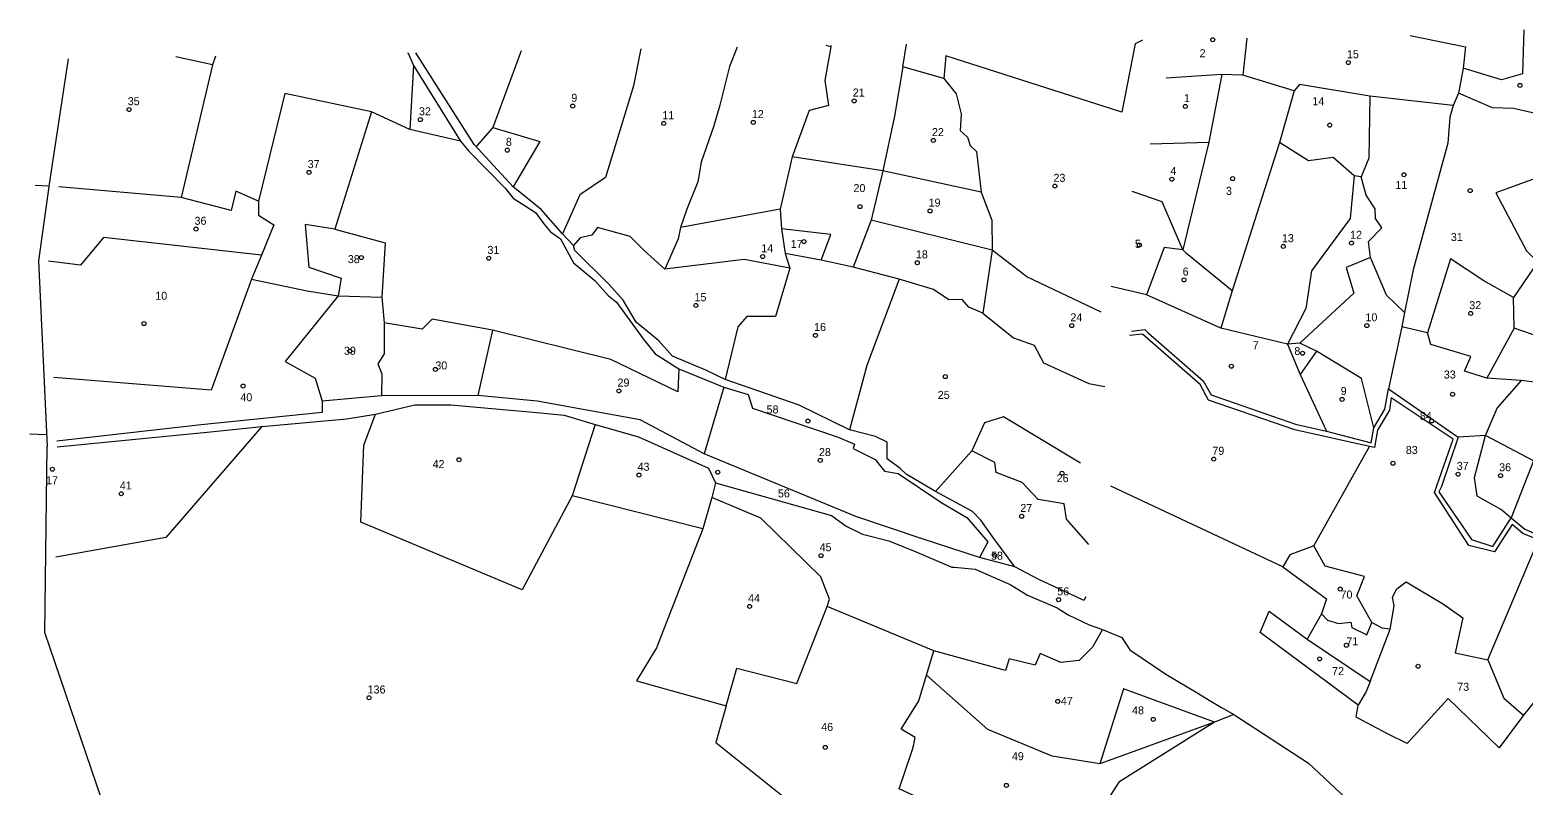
# Model space of a CAD drawing. Extents: x 176571 to 180224, y 250857 to 253450.
# Drawn here: x 176592 to 177340, y 253046 to 253425 of the extents above; entities that cross this region are included whole.
import ezdxf
from ezdxf.enums import TextEntityAlignment as Align

# ---------------------------------------------------------------- set-up
doc = ezdxf.new("R2010")
doc.units = 0
for name, color, linetype in [('1602', 240, 'Continuous'), ('1603', 240, 'Continuous'), ('A_POINTS', 252, 'Continuous')]:
    doc.layers.add(name, color=color, linetype=linetype)
doc.styles.add('HEBTXT', font='hebtxt.shx')

# ---------------------------------------------------------------- blocks, each defined once
blk = doc.blocks.new('1603')
at = {"layer": 'A_POINTS'}
blk.add_circle((0, 0), 0.25, dxfattribs=at)
at = {"style": 'HEBTXT'}
blk.add_attdef('PARCEL_NUM', text='', height=2, dxfattribs=at).set_placement((0, 1), align=Align.CENTER)
at = {"style": 'HEBTXT', "flags": 1}
blk.add_attdef('LOT_NUM', text='', height=2, dxfattribs=at).set_placement((0, -2.5), align=Align.CENTER)

msp = doc.modelspace()

# ---------------------------------------------------------------- linework, layer by layer
at = {"layer": '1602'}
for points in [[(177338.55, 253425.16), (177337.83, 253403.18), (177327.31, 253400.27), (177308.18, 253406.06)], [(176945.39, 253416.56), (176941.57, 253406.94), (176936.84, 253387.61), (176933.76, 253377.29), (176927.44, 253359.09), (176925.8, 253349.25), (176920.35, 253335.71), (176917.21, 253326.42), (176915.9, 253320.83), (176909.27, 253305.71)], [(176992.18, 253416.73), (176989.32, 253399.83), (176991.08, 253387.34), (176981.37, 253384.98), (176972.95, 253361.76), (176966.89, 253335.63), (176967.55, 253325.89), (176969.44, 253313.52)], [(176992.34, 253417.38), (176992.18, 253416.73), (176989.91, 253417.34)], [(177048.69, 253400.94), (177028.27, 253406.69), (177030.13, 253418.04)], [(177148.02, 253420.09), (177144.41, 253418.2), (177137.59, 253384.02), (177049.67, 253412.29), (177048.69, 253400.94), (177054.84, 253393.32), (177057.39, 253383.27), (177056.93, 253375.01), (177060.48, 253371.65), (177061.93, 253367.41), (177065, 253364.47), (177067.41, 253344.16), (177072.71, 253330.22), (177072.9, 253315.1)], [(177200.06, 253420.99), (177198.17, 253402.62)], [(177281.79, 253422.42), (177309.34, 253416.78), (177308.18, 253406.06), (177305.87, 253393.55), (177303.3, 253387.41), (177301.51, 253381.62), (177300.54, 253368.54), (177283.29, 253305.36), (177278.97, 253284.04), (177277.54, 253276.81), (177270.93, 253245.88)], [(176611.11, 253410.75), (176601.84, 253349.3), (176596.32, 253309.9), (176600.68, 253217.06)], [(176683.29, 253407.76), (176664.89, 253411.69)], [(176684.75, 253412.03), (176683.29, 253407.76), (176667.61, 253341.39)], [(176780.72, 253413.7), (176781.03, 253413.48), (176783.7, 253407.37), (176807.14, 253369.66), (176811.35, 253364.54), (176829.56, 253346.05), (176833.52, 253341.07), (176844.62, 253334.02), (176848.84, 253328.26), (176852.23, 253324.27), (176857.24, 253320.88), (176863.68, 253308.85), (176874.41, 253299.98), (176881.08, 253292.59), (176885.2, 253289.19), (176898.52, 253270.84), (176904.42, 253263.37), (176916.26, 253255.96), (176938.75, 253246.75), (176950.89, 253243.02), (176953.08, 253236.31), (176995.96, 253221.74), (177004.16, 253218.33), (177003.38, 253216.15), (177014.44, 253210.64), (177019.11, 253204.78), (177025.98, 253203.56), (177047.76, 253188.99), (177060.17, 253181.6), (177070.74, 253169.43), (177066.55, 253161.61)], [(177084.23, 253156.93), (177073.79, 253171.2), (177067.23, 253180.31), (177063.03, 253184.6), (177044.54, 253194.62), (177029.86, 253203.31), (177026.85, 253206.18), (177020.46, 253210.94), (177020.48, 253219.29), (177014.59, 253222.04), (177001.67, 253225.38), (176976.5, 253237.75), (176939.51, 253250.59), (176929.73, 253255.26), (176913.15, 253262.28), (176906.3, 253269.88), (176894.97, 253279.24), (176888.52, 253290.18), (176881.31, 253298.25), (176864.39, 253314.99), (176863.66, 253317.52), (176858.16, 253323.31), (176847.51, 253335.43), (176833.5, 253346.75), (176814.11, 253367.93), (176784.81, 253413.77)], [(176837.6, 253414.69), (176823.45, 253376.43), (176815.09, 253366.86)], [(176897.31, 253415.73), (176893.7, 253397.22), (176879.71, 253351.47), (176866.91, 253342.75), (176858.16, 253323.31)], [(176783.7, 253407.37), (176781.87, 253375.35)], [(177028.27, 253406.69), (177024.1, 253382.16), (177018.22, 253354.74), (177012.39, 253330.2), (177003.38, 253306.63)], [(177187.68, 253402.96), (177181.06, 253369.15), (177168.13, 253315.35), (177158.75, 253316.44), (177150.05, 253292.85)], [(177303.3, 253387.41), (177261.65, 253392.06), (177226.38, 253397.86), (177223.75, 253394.81), (177198.17, 253402.62), (177187.68, 253402.96), (177159.89, 253401.07)], [(176807.14, 253369.66), (176781.87, 253375.35), (176762.79, 253384.2), (176719.5, 253393.44), (176706.28, 253339.67), (176706.22, 253332.66), (176713.95, 253327.87), (176707.76, 253312.72), (176702.73, 253300.75), (176682.65, 253245.26), (176604.06, 253251.61)], [(177223.75, 253394.81), (177216.39, 253368.99), (177192.75, 253294.77), (177187.09, 253276.25)], [(177433.73, 253338.82), (177411.63, 253348.33), (177393.39, 253360.11), (177383.17, 253365.75), (177362.16, 253378.63), (177342.82, 253383.8), (177333.42, 253386), (177322.83, 253386.31), (177305.87, 253393.55)], [(177261.65, 253392.06), (177261.06, 253361.13), (177257.31, 253351.82)], [(176762.79, 253384.2), (176744.42, 253325.73), (176729.64, 253327.92), (176731.36, 253306.7), (176747.53, 253301.23), (176746.13, 253292.27), (176719.52, 253259.59), (176734.54, 253251.14), (176738.15, 253239.68)], [(176823.45, 253376.43), (176846.86, 253369.39), (176833.5, 253346.75)], [(177151.77, 253368.35), (177181.06, 253369.15)], [(177278.97, 253284.04), (177269.96, 253292.76), (177261.95, 253311.47), (177261, 253319.53), (177267.63, 253326.33), (177264.48, 253330.98), (177264.19, 253335.8), (177259.81, 253342.64), (177257.31, 253351.82), (177253.76, 253352.22), (177243.34, 253361.51), (177230.95, 253359.73), (177216.39, 253368.99)], [(177018.22, 253354.74), (176972.95, 253361.76)], [(177383.1, 253317.66), (177367.37, 253328.7), (177372.6, 253357.05), (177361.94, 253355.39), (177351.58, 253353.65), (177324.48, 253343.72), (177339.88, 253314.87), (177345.55, 253309.38), (177333.35, 253291.54)], [(177067.41, 253344.16), (177018.22, 253354.74)], [(177253.76, 253352.22), (177251.71, 253330.9), (177232.5, 253304.82), (177229.65, 253285.99), (177220.41, 253268.28), (177226.72, 253253.02), (177239.91, 253224.68)], [(176601.52, 253347.05), (176594.75, 253347.51)], [(176706.28, 253339.67), (176694.98, 253344.56), (176692.66, 253335.02), (176667.61, 253341.39), (176606.43, 253346.82)], [(177192.75, 253294.77), (177170.03, 253313.42), (177168.13, 253315.35), (177157.81, 253339.38), (177142.79, 253344.4)], [(176966.89, 253335.63), (176917.21, 253326.42)], [(176971.85, 253306.16), (176948.98, 253310.54), (176909.27, 253305.71), (176898.95, 253314.93), (176892.06, 253321.96), (176875.7, 253326.42), (176872.91, 253322.65), (176867.08, 253321.25), (176863.66, 253317.52)], [(177072.9, 253315.1), (177012.39, 253330.2)], [(176707.76, 253312.72), (176628.79, 253321.45), (176617.4, 253307.67), (176601.34, 253309.67)], [(176744.42, 253325.73), (176769.63, 253318.9), (176767.97, 253291.71)], [(176987.47, 253310.16), (176992.24, 253323.05), (176967.55, 253325.89)], [(177068.17, 253283.66), (177061.16, 253286.74), (177057.82, 253290.46), (177051.25, 253290.39), (177043.6, 253295.48), (177026.4, 253300.64), (177003.38, 253306.63), (176987.47, 253310.16), (176969.44, 253313.52), (176971.85, 253306.16), (176964.58, 253281.96), (176950.36, 253282.08), (176945.83, 253276.89), (176939.51, 253250.59)], [(177127.31, 253284.27), (177090.17, 253301.91), (177072.9, 253315.1), (177068.17, 253283.66), (177083.52, 253271.36), (177093.87, 253267.74), (177098.54, 253258.95), (177121.15, 253248.53), (177129.15, 253246.98)], [(177261.95, 253311.47), (177249.82, 253306.55), (177253.64, 253293.75), (177226.57, 253268.7)], [(177352.04, 253269.94), (177333.76, 253276.27), (177333.35, 253291.54), (177318.6, 253299.85), (177301.97, 253310.83), (177290.41, 253273.86)], [(176702.73, 253300.75), (176730.61, 253294.89), (176746.13, 253292.27), (176767.97, 253291.71), (176769.01, 253278.89), (176769.12, 253263.45), (176765.93, 253258.37), (176767.84, 253253.4), (176767.72, 253242.38)], [(177026.4, 253300.64), (177010.27, 253257.52), (177001.67, 253225.38)], [(177263.53, 253226.35), (177257.51, 253251.02), (177234.98, 253264.72), (177226.57, 253268.7), (177220.41, 253268.28), (177187.09, 253276.25), (177150.05, 253292.85), (177132.26, 253296.95)], [(176916.26, 253255.96), (176915.84, 253244.32), (176882.31, 253260.62), (176823.23, 253275.24), (176793.1, 253280.68), (176788.07, 253275.72), (176769.01, 253278.89)], [(176823.23, 253275.24), (176815.94, 253242.57)], [(177142.45, 253274.73), (177149.18, 253275.56), (177150.86, 253273.87), (177178.31, 253249.87), (177182.26, 253242.86), (177224.37, 253228.28), (177239.91, 253224.68), (177262.25, 253218.95), (177263.53, 253226.35), (177269.16, 253235.67), (177270.93, 253245.88), (177305.81, 253221.7), (177297.35, 253197.09), (177296.1, 253194.44), (177307.41, 253177.95), (177312.37, 253170.65), (177323.08, 253167.22), (177332.27, 253181.42), (177339.08, 253175.72), (177347.53, 253172.19)], [(177357.06, 253247.54), (177337.2, 253250.01), (177320.13, 253251.17), (177308.9, 253254.72), (177312, 253262.07), (177292.12, 253267.99), (177290.41, 253273.86), (177277.54, 253276.81)], [(177333.76, 253276.27), (177320.13, 253251.17)], [(177345.87, 253170.48), (177337.98, 253173.67), (177332.69, 253178.15), (177323.9, 253164.48), (177311.01, 253167.68), (177293.92, 253194.18), (177303.29, 253220.69), (177272.25, 253241.43), (177271.46, 253235.22), (177265.43, 253225.31), (177263.88, 253216.56), (177261.48, 253217.1), (177224.1, 253225.49), (177181.01, 253240.27), (177176.84, 253248.11), (177147.94, 253273.21), (177141.42, 253272.57)], [(177234.98, 253264.72), (177226.72, 253253.02)], [(176938.75, 253246.75), (176928.93, 253213.48)], [(177337.2, 253250.01), (177325.3, 253236.4), (177319.3, 253222.45), (177313.75, 253201.44), (177315.08, 253192.5), (177327.53, 253185.37), (177332.27, 253181.42)], [(177119.69, 253141.96), (177118.74, 253140.11), (177114.78, 253142.03), (177096.27, 253150.65), (177084.23, 253156.93), (177066.55, 253161.61), (177037.38, 253171.18), (177004.74, 253182.2), (176928.93, 253213.48), (176896.97, 253230.33), (176845.54, 253239.72), (176815.94, 253242.57), (176767.72, 253242.38), (176738.15, 253239.68), (176738.06, 253234.14), (176677.66, 253227.99), (176605.56, 253219.83)], [(176605.7, 253216.84), (176682.35, 253224.49), (176707.96, 253227.14), (176750.35, 253230.9), (176764.78, 253233.2), (176784.33, 253237.9), (176802.38, 253237.92), (176845.36, 253233.99), (176859.06, 253232.77), (176874.45, 253228.05), (176896.12, 253221.9), (176931.09, 253206.33), (176934.71, 253198.95), (176992.59, 253182.63), (176999.96, 253177.23), (177008.13, 253173.37), (177021.17, 253169.9), (177035.23, 253164.31), (177052.73, 253156.78), (177054, 253156.76), (177064.39, 253155.76), (177081.89, 253148.16), (177090.54, 253142.81), (177105.44, 253136.47), (177110.83, 253133.05), (177121.41, 253127.95), (177127.96, 253125.67), (177137.59, 253121.66), (177141.66, 253115.52), (177159.7, 253103.43), (177175.61, 253093.9), (177181.25, 253090.4), (177187.39, 253086.75), (177193.61, 253083.21), (177230.89, 253058.95), (177283.48, 253009.83)], [(176874.45, 253228.05), (176863.08, 253192.52), (176838.04, 253145.47), (176757.48, 253179.29), (176758.96, 253217.77), (176764.78, 253233.2)], [(177117.03, 253208.7), (177078.53, 253231.97), (177069.03, 253228.96), (177062.66, 253214.97), (177044.54, 253194.62)], [(176592.06, 253223.45), (176600.4, 253223.08)], [(176707.96, 253227.14), (176659.95, 253171.71), (176604.96, 253161.79)], [(177360.66, 253193.29), (177350.3, 253208.11), (177343.37, 253209.9), (177319.43, 253222.54), (177305.81, 253221.7)], [(176867.62, 252696.09), (176852.85, 252716.61), (176829.25, 252760.14), (176780.95, 252817.94), (176691.15, 252927.62), (176655.53, 252990.04), (176627.85, 253041.07), (176599.46, 253124.24), (176600.68, 253217.06)], [(177121.16, 253168.2), (177109.98, 253180.86), (177108.87, 253188.52), (177095.8, 253190.59), (177087.86, 253199.09), (177074.85, 253204.09), (177074.22, 253209.17), (177062.66, 253214.97)], [(177271.76, 253125.79), (177267.83, 253126.27), (177262.67, 253129.22), (177255.05, 253142.53), (177258.9, 253152.08), (177239.21, 253157.31), (177233.67, 253167.47), (177261.48, 253217.1)], [(177343.37, 253209.9), (177332.27, 253181.42)], [(176928.28, 253175.97), (176863.08, 253192.52)], [(176934.71, 253198.95), (176932.78, 253191.62), (176928.28, 253175.97), (176905.2, 253116.55), (176895.23, 253100.06), (176939.89, 253087.55), (176945.36, 253106.44), (176975.22, 253098.73), (176990.35, 253137.25), (176991.53, 253140.87), (176987.27, 253152.06), (176957.24, 253181.26), (176932.78, 253191.62)], [(177218.04, 253157.04), (177132.24, 253197.24)], [(177365.09, 253076.36), (177345.3, 253091.5), (177338.31, 253082.88), (177326.23, 253066.54), (177300.67, 253091.15), (177280.27, 253068.66), (177270.72, 253073.32), (177254.84, 253081.93), (177255.81, 253087.94), (177206.8, 253124.12), (177211.37, 253134.81), (177230.29, 253120.82), (177261.84, 253099.66), (177271.76, 253125.79), (177273.69, 253137.55), (177272.84, 253141.89), (177275.14, 253146.02), (177279.7, 253149.46), (177298.32, 253138.35), (177308.14, 253131.48), (177304.26, 253113.98), (177320.54, 253110.54), (177345.87, 253170.48)], [(177233.67, 253167.47), (177221.55, 253162.91), (177218.04, 253157.04), (177239.93, 253141.02), (177237.41, 253133.51), (177230.29, 253120.82)], [(177127.96, 253125.67), (177123, 253116.82), (177116.34, 253110.25), (177107.15, 253109.13), (177096.92, 253113.7), (177094.32, 253107.94), (177081.32, 253110.97), (177079.48, 253105.16), (177043.77, 253115.04), (176990.35, 253137.25)], [(177237.41, 253133.51), (177240.43, 253130.3), (177245.91, 253128.74), (177252.04, 253129.35), (177252.67, 253126.71), (177260.03, 253122.97), (177262.67, 253129.22)], [(177193.61, 253083.21), (177184.05, 253079.32), (177136.13, 253049.4), (177109.39, 253007.69), (177026.4, 253046.13), (177032.99, 253065.71), (177033.79, 253068.21), (177034.33, 253071.68), (177027.39, 253075.9), (177036.19, 253089.98), (177040.13, 253102.85), (177043.77, 253115.04)], [(177320.54, 253110.54), (177328.62, 253091.36), (177338.31, 253082.88)], [(177184.05, 253079.32), (177126.7, 253058.63), (177102.79, 253062.44), (177070.67, 253075.78), (177040.13, 253102.85)], [(177184.05, 253079.32), (177138.45, 253096.04), (177126.7, 253058.63)], [(177261.84, 253099.66), (177259.74, 253094.75), (177255.81, 253087.94)], [(176939.89, 253087.55), (176934.72, 253069.21), (176968.94, 253041.89), (176986.85, 252994.43), (176972.27, 252987.68)]]:
    msp.add_lwpolyline(points, dxfattribs=at)

# ---------------------------------------------------------------- block references
at = {"layer": '1603'}
ref = msp.add_blockref('1603', (177183.11, 253420.26), dxfattribs=dict(at, xscale=4, yscale=4, zscale=4))
ref.add_attrib('PARCEL_NUM', '2', (177176.52, 253411.53), dxfattribs={"layer": '0', "height": 4, "style": 'HEBTXT'})
ref = msp.add_blockref('1603', (177250.83, 253408.89), dxfattribs=dict(at, xscale=4, yscale=4, zscale=4))
ref.add_attrib('PARCEL_NUM', '15', (177250.13, 253411.04), dxfattribs={"layer": '0', "height": 4, "style": 'HEBTXT'})
ref = msp.add_blockref('1603', (177336.59, 253397.47), dxfattribs=dict(at, xscale=4, yscale=4, zscale=4))
ref.add_attrib('PARCEL_NUM', '17', (177345.72, 253407.38), dxfattribs={"layer": '0', "height": 4, "style": 'HEBTXT'})
ref = msp.add_blockref('1603', (177003.92, 253389.74), dxfattribs=dict(at, xscale=4, yscale=4, zscale=4))
ref.add_attrib('PARCEL_NUM', '21', (177003.23, 253391.9), dxfattribs={"layer": '0', "height": 4, "style": 'HEBTXT'})
ref = msp.add_blockref('1603', (176641.63, 253385.39), dxfattribs=dict(at, xscale=4, yscale=4, zscale=4))
ref.add_attrib('PARCEL_NUM', '35', (176640.94, 253387.55), dxfattribs={"layer": '0', "height": 4, "style": 'HEBTXT'})
ref = msp.add_blockref('1603', (176787.16, 253380.38), dxfattribs=dict(at, xscale=4, yscale=4, zscale=4))
ref.add_attrib('PARCEL_NUM', '32', (176786.47, 253382.54), dxfattribs={"layer": '0', "height": 4, "style": 'HEBTXT'})
ref = msp.add_blockref('1603', (176863.28, 253387.12), dxfattribs=dict(at, xscale=4, yscale=4, zscale=4))
ref.add_attrib('PARCEL_NUM', '9', (176862.59, 253389.28), dxfattribs={"layer": '0', "height": 4, "style": 'HEBTXT'})
ref = msp.add_blockref('1603', (177169.41, 253386.93), dxfattribs=dict(at, xscale=4, yscale=4, zscale=4))
ref.add_attrib('PARCEL_NUM', '1', (177168.71, 253389.09), dxfattribs={"layer": '0', "height": 4, "style": 'HEBTXT'})
ref = msp.add_blockref('1603', (177241.59, 253377.6), dxfattribs=dict(at, xscale=4, yscale=4, zscale=4))
ref.add_attrib('PARCEL_NUM', '14', (177232.89, 253387.56), dxfattribs={"layer": '0', "height": 4, "style": 'HEBTXT'})
ref = msp.add_blockref('1603', (176908.77, 253378.44), dxfattribs=dict(at, xscale=4, yscale=4, zscale=4))
ref.add_attrib('PARCEL_NUM', '11', (176908.08, 253380.59), dxfattribs={"layer": '0', "height": 4, "style": 'HEBTXT'})
ref = msp.add_blockref('1603', (176953.51, 253378.98), dxfattribs=dict(at, xscale=4, yscale=4, zscale=4))
ref.add_attrib('PARCEL_NUM', '12', (176952.81, 253381.14), dxfattribs={"layer": '0', "height": 4, "style": 'HEBTXT'})
ref = msp.add_blockref('1603', (176830.58, 253365.11), dxfattribs=dict(at, xscale=4, yscale=4, zscale=4))
ref.add_attrib('PARCEL_NUM', '8', (176829.89, 253367.27), dxfattribs={"layer": '0', "height": 4, "style": 'HEBTXT'})
ref = msp.add_blockref('1603', (177043.48, 253369.97), dxfattribs=dict(at, xscale=4, yscale=4, zscale=4))
ref.add_attrib('PARCEL_NUM', '22', (177042.79, 253372.13), dxfattribs={"layer": '0', "height": 4, "style": 'HEBTXT'})
ref = msp.add_blockref('1603', (176731.54, 253354), dxfattribs=dict(at, xscale=4, yscale=4, zscale=4))
ref.add_attrib('PARCEL_NUM', '37', (176730.85, 253356.16), dxfattribs={"layer": '0', "height": 4, "style": 'HEBTXT'})
ref = msp.add_blockref('1603', (177162.65, 253350.61), dxfattribs=dict(at, xscale=4, yscale=4, zscale=4))
ref.add_attrib('PARCEL_NUM', '4', (177161.96, 253352.77), dxfattribs={"layer": '0', "height": 4, "style": 'HEBTXT'})
ref = msp.add_blockref('1603', (177104.2, 253347.14), dxfattribs=dict(at, xscale=4, yscale=4, zscale=4))
ref.add_attrib('PARCEL_NUM', '23', (177103.51, 253349.3), dxfattribs={"layer": '0', "height": 4, "style": 'HEBTXT'})
ref = msp.add_blockref('1603', (177193.03, 253350.88), dxfattribs=dict(at, xscale=4, yscale=4, zscale=4))
ref.add_attrib('PARCEL_NUM', '3', (177189.71, 253342.79), dxfattribs={"layer": '0', "height": 4, "style": 'HEBTXT'})
ref = msp.add_blockref('1603', (177278.62, 253352.82), dxfattribs=dict(at, xscale=4, yscale=4, zscale=4))
ref.add_attrib('PARCEL_NUM', '11', (177274.35, 253345.72), dxfattribs={"layer": '0', "height": 4, "style": 'HEBTXT'})
ref = msp.add_blockref('1603', (177006.87, 253336.9), dxfattribs=dict(at, xscale=4, yscale=4, zscale=4))
ref.add_attrib('PARCEL_NUM', '20', (177003.57, 253344.17), dxfattribs={"layer": '0', "height": 4, "style": 'HEBTXT'})
ref = msp.add_blockref('1603', (177311.73, 253344.89), dxfattribs=dict(at, xscale=4, yscale=4, zscale=4))
ref.add_attrib('PARCEL_NUM', '31', (177302.08, 253319.74), dxfattribs={"layer": '0', "height": 4, "style": 'HEBTXT'})
ref = msp.add_blockref('1603', (177041.82, 253334.75), dxfattribs=dict(at, xscale=4, yscale=4, zscale=4))
ref.add_attrib('PARCEL_NUM', '19', (177041.13, 253336.91), dxfattribs={"layer": '0', "height": 4, "style": 'HEBTXT'})
ref = msp.add_blockref('1603', (176675.03, 253325.68), dxfattribs=dict(at, xscale=4, yscale=4, zscale=4))
ref.add_attrib('PARCEL_NUM', '36', (176674.33, 253327.84), dxfattribs={"layer": '0', "height": 4, "style": 'HEBTXT'})
ref = msp.add_blockref('1603', (176978.81, 253319.47), dxfattribs=dict(at, xscale=4, yscale=4, zscale=4))
ref.add_attrib('PARCEL_NUM', '17', (176972.22, 253316.26, 191.31), dxfattribs={"layer": '0', "height": 4, "style": 'HEBTXT'})
ref = msp.add_blockref('1603', (177146.45, 253317.71), dxfattribs=dict(at, xscale=4, yscale=4, zscale=4))
ref.add_attrib('PARCEL_NUM', '5', (177144.22, 253316.32), dxfattribs={"layer": '0', "height": 4, "style": 'HEBTXT'})
ref = msp.add_blockref('1603', (177218.34, 253317), dxfattribs=dict(at, xscale=4, yscale=4, zscale=4))
ref.add_attrib('PARCEL_NUM', '13', (177217.64, 253319.15), dxfattribs={"layer": '0', "height": 4, "style": 'HEBTXT'})
ref = msp.add_blockref('1603', (177252.43, 253318.68), dxfattribs=dict(at, xscale=4, yscale=4, zscale=4))
ref.add_attrib('PARCEL_NUM', '12', (177251.74, 253320.83), dxfattribs={"layer": '0', "height": 4, "style": 'HEBTXT'})
ref = msp.add_blockref('1603', (176757.68, 253311.46), dxfattribs=dict(at, xscale=4, yscale=4, zscale=4))
ref.add_attrib('PARCEL_NUM', '38', (176750.9, 253308.68), dxfattribs={"layer": '0', "height": 4, "style": 'HEBTXT'})
ref = msp.add_blockref('1603', (176821.36, 253311.14), dxfattribs=dict(at, xscale=4, yscale=4, zscale=4))
ref.add_attrib('PARCEL_NUM', '31', (176820.67, 253313.3), dxfattribs={"layer": '0', "height": 4, "style": 'HEBTXT'})
ref = msp.add_blockref('1603', (176958.2, 253311.98, 191.98), dxfattribs=dict(at, xscale=4, yscale=4, zscale=4))
ref.add_attrib('PARCEL_NUM', '14', (176957.51, 253314.14, 191.98), dxfattribs={"layer": '0', "height": 4, "style": 'HEBTXT'})
ref = msp.add_blockref('1603', (177035.46, 253308.9), dxfattribs=dict(at, xscale=4, yscale=4, zscale=4))
ref.add_attrib('PARCEL_NUM', '18', (177034.77, 253311.06), dxfattribs={"layer": '0', "height": 4, "style": 'HEBTXT'})
ref = msp.add_blockref('1603', (177168.75, 253300.32), dxfattribs=dict(at, xscale=4, yscale=4, zscale=4))
ref.add_attrib('PARCEL_NUM', '6', (177168.06, 253302.48), dxfattribs={"layer": '0', "height": 4, "style": 'HEBTXT'})
ref = msp.add_blockref('1603', (176649.1, 253278.47), dxfattribs=dict(at, xscale=4, yscale=4, zscale=4))
ref.add_attrib('PARCEL_NUM', '10', (176654.73, 253290.38), dxfattribs={"layer": '0', "height": 4, "style": 'HEBTXT'})
ref = msp.add_blockref('1603', (176924.82, 253287.53), dxfattribs=dict(at, xscale=4, yscale=4, zscale=4))
ref.add_attrib('PARCEL_NUM', '15', (176924.13, 253289.68), dxfattribs={"layer": '0', "height": 4, "style": 'HEBTXT'})
ref = msp.add_blockref('1603', (177311.99, 253283.54), dxfattribs=dict(at, xscale=4, yscale=4, zscale=4))
ref.add_attrib('PARCEL_NUM', '32', (177311.3, 253285.69), dxfattribs={"layer": '0', "height": 4, "style": 'HEBTXT'})
ref = msp.add_blockref('1603', (177112.66, 253277.46), dxfattribs=dict(at, xscale=4, yscale=4, zscale=4))
ref.add_attrib('PARCEL_NUM', '24', (177111.97, 253279.62), dxfattribs={"layer": '0', "height": 4, "style": 'HEBTXT'})
ref = msp.add_blockref('1603', (177260.09, 253277.47), dxfattribs=dict(at, xscale=4, yscale=4, zscale=4))
ref.add_attrib('PARCEL_NUM', '10', (177259.4, 253279.62), dxfattribs={"layer": '0', "height": 4, "style": 'HEBTXT'})
ref = msp.add_blockref('1603', (176984.58, 253272.61), dxfattribs=dict(at, xscale=4, yscale=4, zscale=4))
ref.add_attrib('PARCEL_NUM', '16', (176983.89, 253274.77), dxfattribs={"layer": '0', "height": 4, "style": 'HEBTXT'})
ref = msp.add_blockref('1603', (176751.92, 253264.72), dxfattribs=dict(at, xscale=4, yscale=4, zscale=4))
ref.add_attrib('PARCEL_NUM', '39', (176749, 253262.92), dxfattribs={"layer": '0', "height": 4, "style": 'HEBTXT'})
ref = msp.add_blockref('1603', (177192.38, 253257.18), dxfattribs=dict(at, xscale=4, yscale=4, zscale=4))
ref.add_attrib('PARCEL_NUM', '7', (177203.1, 253265.68), dxfattribs={"layer": '0', "height": 4, "style": 'HEBTXT'})
ref = msp.add_blockref('1603', (177227.97, 253263.67), dxfattribs=dict(at, xscale=4, yscale=4, zscale=4))
ref.add_attrib('PARCEL_NUM', '8', (177223.88, 253262.8), dxfattribs={"layer": '0', "height": 4, "style": 'HEBTXT'})
ref = msp.add_blockref('1603', (176794.64, 253255.58), dxfattribs=dict(at, xscale=4, yscale=4, zscale=4))
ref.add_attrib('PARCEL_NUM', '30', (176794.64, 253255.58), dxfattribs={"layer": '0', "height": 4, "style": 'HEBTXT'})
ref = msp.add_blockref('1603', (177049.45, 253252), dxfattribs=dict(at, xscale=4, yscale=4, zscale=4))
ref.add_attrib('PARCEL_NUM', '25', (177045.71, 253240.87), dxfattribs={"layer": '0', "height": 4, "style": 'HEBTXT'})
ref = msp.add_blockref('1603', (177302.91, 253243.18), dxfattribs=dict(at, xscale=4, yscale=4, zscale=4))
ref.add_attrib('PARCEL_NUM', '33', (177298.56, 253251.04), dxfattribs={"layer": '0', "height": 4, "style": 'HEBTXT'})
ref = msp.add_blockref('1603', (176698.59, 253247.27), dxfattribs=dict(at, xscale=4, yscale=4, zscale=4))
ref.add_attrib('PARCEL_NUM', '40', (176697.22, 253239.69), dxfattribs={"layer": '0', "height": 4, "style": 'HEBTXT'})
ref = msp.add_blockref('1603', (176886.35, 253244.86), dxfattribs=dict(at, xscale=4, yscale=4, zscale=4))
ref.add_attrib('PARCEL_NUM', '29', (176885.66, 253247.02), dxfattribs={"layer": '0', "height": 4, "style": 'HEBTXT'})
ref = msp.add_blockref('1603', (177247.71, 253240.63), dxfattribs=dict(at, xscale=4, yscale=4, zscale=4))
ref.add_attrib('PARCEL_NUM', '9', (177247.02, 253242.79), dxfattribs={"layer": '0', "height": 4, "style": 'HEBTXT'})
ref = msp.add_blockref('1603', (176980.81, 253229.78), dxfattribs=dict(at, xscale=4, yscale=4, zscale=4))
ref.add_attrib('PARCEL_NUM', '58', (176960.16, 253233.6, 201.76), dxfattribs={"layer": '0', "height": 4, "style": 'HEBTXT'})
ref = msp.add_blockref('1603', (177292.51, 253229.86), dxfattribs=dict(at, xscale=4, yscale=4, zscale=4))
ref.add_attrib('PARCEL_NUM', '84', (177286.58, 253230.36), dxfattribs={"layer": '0', "height": 4, "style": 'HEBTXT'})
ref = msp.add_blockref('1603', (176987, 253210.16), dxfattribs=dict(at, xscale=4, yscale=4, zscale=4))
ref.add_attrib('PARCEL_NUM', '28', (176986.31, 253212.31), dxfattribs={"layer": '0', "height": 4, "style": 'HEBTXT'})
ref = msp.add_blockref('1603', (177183.6, 253210.77), dxfattribs=dict(at, xscale=4, yscale=4, zscale=4))
ref.add_attrib('PARCEL_NUM', '79', (177182.91, 253212.93), dxfattribs={"layer": '0', "height": 4, "style": 'HEBTXT'})
ref = msp.add_blockref('1603', (177273.13, 253208.72), dxfattribs=dict(at, xscale=4, yscale=4, zscale=4))
ref.add_attrib('PARCEL_NUM', '83', (177279.58, 253213.37), dxfattribs={"layer": '0', "height": 4, "style": 'HEBTXT'})
ref = msp.add_blockref('1603', (176603.29, 253205.75), dxfattribs=dict(at, xscale=4, yscale=4, zscale=4))
ref.add_attrib('PARCEL_NUM', '17', (176600.15, 253198.24), dxfattribs={"layer": '0', "height": 4, "style": 'HEBTXT'})
ref = msp.add_blockref('1603', (176806.45, 253210.49), dxfattribs=dict(at, xscale=4, yscale=4, zscale=4))
ref.add_attrib('PARCEL_NUM', '42', (176793.27, 253206.31), dxfattribs={"layer": '0', "height": 4, "style": 'HEBTXT'})
ref = msp.add_blockref('1603', (176896.38, 253202.82), dxfattribs=dict(at, xscale=4, yscale=4, zscale=4))
ref.add_attrib('PARCEL_NUM', '43', (176895.69, 253204.98), dxfattribs={"layer": '0', "height": 4, "style": 'HEBTXT'})
ref = msp.add_blockref('1603', (177305.7, 253203.25), dxfattribs=dict(at, xscale=4, yscale=4, zscale=4))
ref.add_attrib('PARCEL_NUM', '37', (177305.01, 253205.41), dxfattribs={"layer": '0', "height": 4, "style": 'HEBTXT'})
ref = msp.add_blockref('1603', (177326.91, 253202.55), dxfattribs=dict(at, xscale=4, yscale=4, zscale=4))
ref.add_attrib('PARCEL_NUM', '36', (177326.22, 253204.71), dxfattribs={"layer": '0', "height": 4, "style": 'HEBTXT'})
ref = msp.add_blockref('1603', (176637.67, 253193.46), dxfattribs=dict(at, xscale=4, yscale=4, zscale=4))
ref.add_attrib('PARCEL_NUM', '41', (176636.98, 253195.62), dxfattribs={"layer": '0', "height": 4, "style": 'HEBTXT'})
ref = msp.add_blockref('1603', (176935.76, 253204.24), dxfattribs=dict(at, xscale=4, yscale=4, zscale=4))
ref.add_attrib('PARCEL_NUM', '56', (176965.82, 253191.67), dxfattribs={"layer": '0', "height": 4, "style": 'HEBTXT'})
ref = msp.add_blockref('1603', (177107.79, 253203.76), dxfattribs=dict(at, xscale=4, yscale=4, zscale=4))
ref.add_attrib('PARCEL_NUM', '26', (177105.14, 253199.28), dxfattribs={"layer": '0', "height": 4, "style": 'HEBTXT'})
ref = msp.add_blockref('1603', (177087.62, 253182.21), dxfattribs=dict(at, xscale=4, yscale=4, zscale=4))
ref.add_attrib('PARCEL_NUM', '27', (177086.93, 253184.37), dxfattribs={"layer": '0', "height": 4, "style": 'HEBTXT'})
ref = msp.add_blockref('1603', (176987.35, 253162.59), dxfattribs=dict(at, xscale=4, yscale=4, zscale=4))
ref.add_attrib('PARCEL_NUM', '45', (176986.65, 253164.75), dxfattribs={"layer": '0', "height": 4, "style": 'HEBTXT'})
ref = msp.add_blockref('1603', (177074.17, 253162.67), dxfattribs=dict(at, xscale=4, yscale=4, zscale=4))
ref.add_attrib('PARCEL_NUM', '58', (177072.31, 253160.54), dxfattribs={"layer": '0', "height": 4, "style": 'HEBTXT'})
ref = msp.add_blockref('1603', (177106.08, 253140.57), dxfattribs=dict(at, xscale=4, yscale=4, zscale=4))
ref.add_attrib('PARCEL_NUM', '56', (177105.39, 253142.73), dxfattribs={"layer": '0', "height": 4, "style": 'HEBTXT'})
ref = msp.add_blockref('1603', (177246.81, 253145.86), dxfattribs=dict(at, xscale=4, yscale=4, zscale=4))
ref.add_attrib('PARCEL_NUM', '70', (177246.96, 253141.15), dxfattribs={"layer": '0', "height": 4, "style": 'HEBTXT'})
ref = msp.add_blockref('1603', (176951.65, 253137.2), dxfattribs=dict(at, xscale=4, yscale=4, zscale=4))
ref.add_attrib('PARCEL_NUM', '44', (176950.95, 253139.35), dxfattribs={"layer": '0', "height": 4, "style": 'HEBTXT'})
ref = msp.add_blockref('1603', (177249.88, 253117.78), dxfattribs=dict(at, xscale=4, yscale=4, zscale=4))
ref.add_attrib('PARCEL_NUM', '71', (177249.88, 253117.78), dxfattribs={"layer": '0', "height": 4, "style": 'HEBTXT'})
ref = msp.add_blockref('1603', (177236.45, 253111.02), dxfattribs=dict(at, xscale=4, yscale=4, zscale=4))
ref.add_attrib('PARCEL_NUM', '72', (177242.72, 253102.91), dxfattribs={"layer": '0', "height": 4, "style": 'HEBTXT'})
ref = msp.add_blockref('1603', (177285.73, 253107.33), dxfattribs=dict(at, xscale=4, yscale=4, zscale=4))
ref.add_attrib('PARCEL_NUM', '73', (177305.27, 253095.06), dxfattribs={"layer": '0', "height": 4, "style": 'HEBTXT'})
ref = msp.add_blockref('1603', (176761.5, 253091.56), dxfattribs=dict(at, xscale=4, yscale=4, zscale=4))
ref.add_attrib('PARCEL_NUM', '136', (176760.8, 253093.71), dxfattribs={"layer": '0', "height": 4, "style": 'HEBTXT'})
ref = msp.add_blockref('1603', (177105.67, 253089.79), dxfattribs=dict(at, xscale=4, yscale=4, zscale=4))
ref.add_attrib('PARCEL_NUM', '47', (177107.21, 253087.99), dxfattribs={"layer": '0', "height": 4, "style": 'HEBTXT'})
ref = msp.add_blockref('1603', (177153.35, 253080.77), dxfattribs=dict(at, xscale=4, yscale=4, zscale=4))
ref.add_attrib('PARCEL_NUM', '48', (177142.78, 253083.33), dxfattribs={"layer": '0', "height": 4, "style": 'HEBTXT'})
ref = msp.add_blockref('1603', (176989.46, 253066.8), dxfattribs=dict(at, xscale=4, yscale=4, zscale=4))
ref.add_attrib('PARCEL_NUM', '46', (176987.45, 253075.01), dxfattribs={"layer": '0', "height": 4, "style": 'HEBTXT'})
ref = msp.add_blockref('1603', (177079.99, 253047.82), dxfattribs=dict(at, xscale=4, yscale=4, zscale=4))
ref.add_attrib('PARCEL_NUM', '49', (177082.74, 253060.39), dxfattribs={"layer": '0', "height": 4, "style": 'HEBTXT'})

doc.saveas('drawing.dxf')
